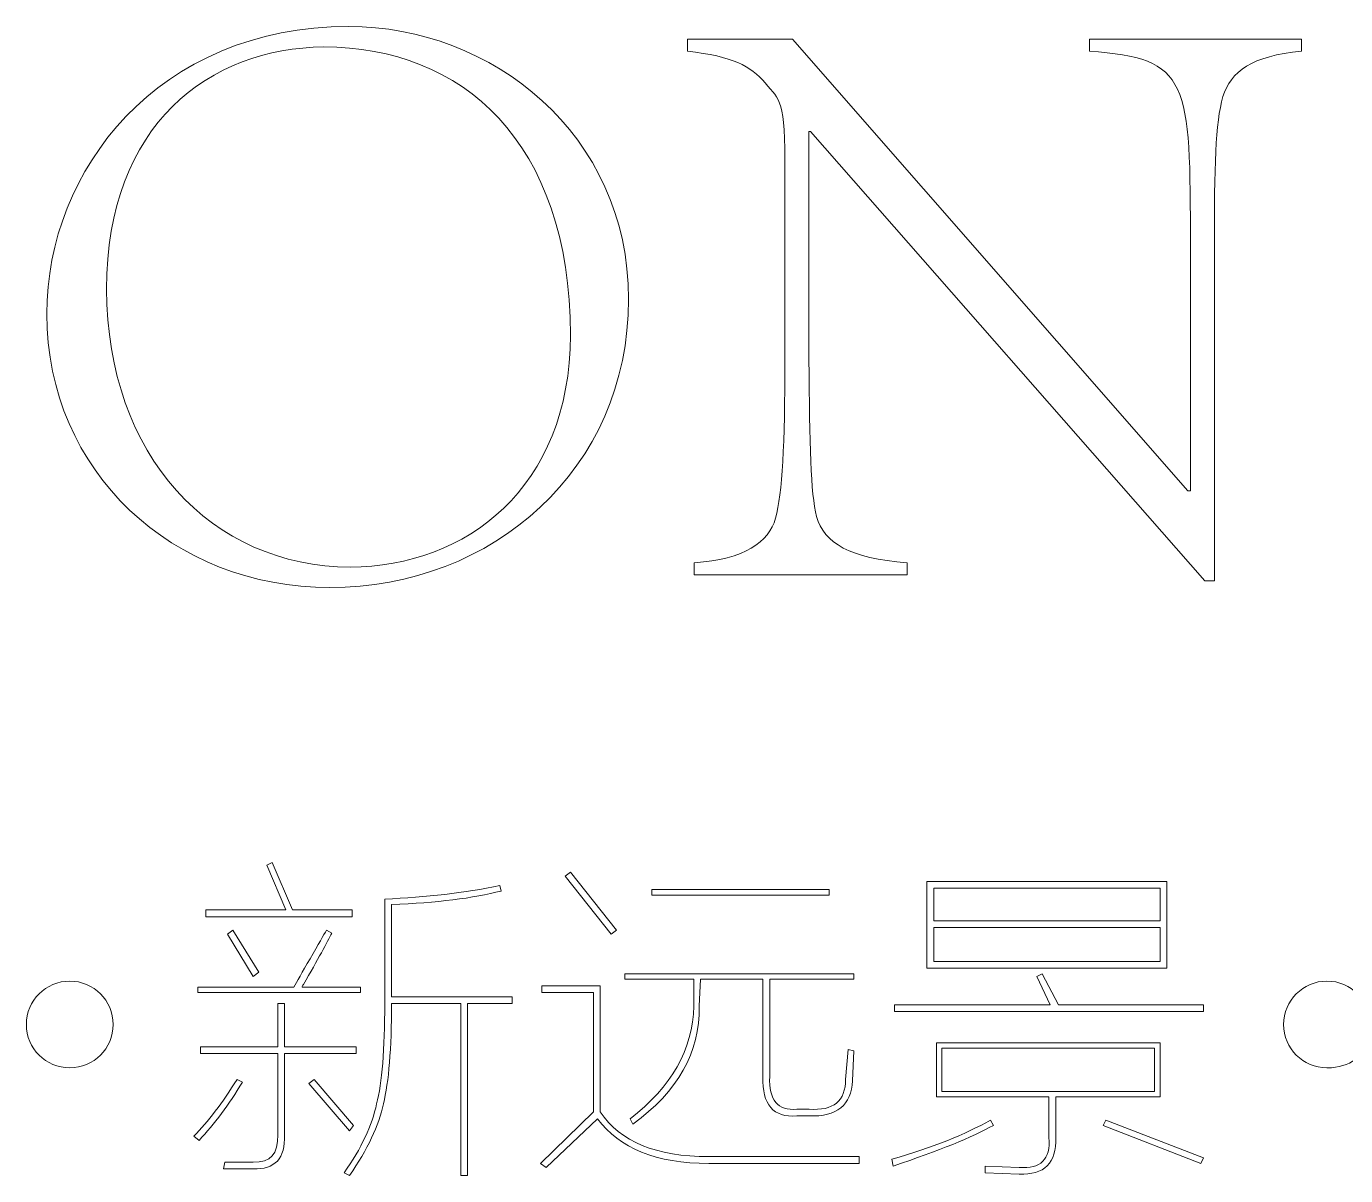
# Model space of a CAD drawing. Header units: inches. Extents: x -3272461 to -2504170, y 403793 to 1071042.
# Drawn here: x -2973809 to -2973263, y 944413 to 944888 of the extents above; entities that cross this region are included whole.
import ezdxf

# ---------------------------------------------------------------- set-up
doc = ezdxf.new("R2010")
doc.units = ezdxf.units.IN
doc.header["$LTSCALE"] = 1000
doc.header["$MEASUREMENT"] = 0
doc.layers.get('0').update_dxf_attribs({"lineweight": 18})

msp = doc.modelspace()

# ---------------------------------------------------------------- linework, layer by layer
for p, q in [((-2973535.6, 944882.88), (-2973535.6, 944877.92)), ((-2973369.25, 944882.88), (-2973369.25, 944877.92)), ((-2973281.49, 944882.88), (-2973281.49, 944877.92)), ((-2973485.35, 944844.66), (-2973485.35, 944750.51)), ((-2973495.26, 944827.31), (-2973495.26, 944750.51)), ((-2973327.5, 944796.88), (-2973327.5, 944696.01)), ((-2973317.59, 944796.88), (-2973317.59, 944658.83)), ((-2973532.78, 944666.27), (-2973532.78, 944661.31)), ((-2973444.65, 944666.27), (-2973444.65, 944661.31))]:
    msp.add_line(p, q)
at = {"lineweight": 9}
for p, q in [((-2973709.61, 944541.11), (-2973707.36, 944542.22)), ((-2973701.76, 944522.6), (-2973709.61, 944541.11)), ((-2973707.36, 944542.22), (-2973698.95, 944522.6)), ((-2973586.23, 944536.62), (-2973583.99, 944538.29)), ((-2973567.17, 944512.52), (-2973586.23, 944536.62)), ((-2973583.99, 944538.29), (-2973564.92, 944514.19)), ((-2973436.5, 944534.38), (-2973337.25, 944534.38)), ((-2973436.5, 944498.5), (-2973436.5, 944534.38)), ((-2973337.25, 944534.38), (-2973337.25, 944498.5)), ((-2973550.35, 944531.02), (-2973476.9, 944531.02)), ((-2973550.35, 944528.78), (-2973550.35, 944531.02)), ((-2973476.9, 944528.78), (-2973550.35, 944528.78)), ((-2973476.9, 944531.02), (-2973476.9, 944528.78)), ((-2973340.06, 944531.57), (-2973433.71, 944531.57)), ((-2973433.71, 944531.57), (-2973433.71, 944518.12)), ((-2973340.06, 944518.12), (-2973340.06, 944531.57)), ((-2973734.83, 944519.79), (-2973734.83, 944522.6)), ((-2973734.83, 944522.6), (-2973701.76, 944522.6)), ((-2973698.95, 944522.6), (-2973674.28, 944522.6)), ((-2973674.28, 944522.6), (-2973674.28, 944519.79)), ((-2973660.81, 944527.09), (-2973660.81, 944483.91)), ((-2973658.02, 944524.85), (-2973658.02, 944486.72)), ((-2973674.28, 944519.79), (-2973734.83, 944519.79)), ((-2973433.71, 944518.12), (-2973340.06, 944518.12)), ((-2973725.87, 944512.52), (-2973723.62, 944514.19)), ((-2973715.21, 944495.12), (-2973725.87, 944512.52)), ((-2973723.62, 944514.19), (-2973712.97, 944496.81)), ((-2973564.92, 944514.19), (-2973567.17, 944512.52)), ((-2973340.06, 944515.31), (-2973433.71, 944515.31)), ((-2973433.71, 944515.31), (-2973433.71, 944501.29)), ((-2973340.06, 944501.29), (-2973340.06, 944515.31)), ((-2973433.71, 944501.29), (-2973340.06, 944501.29)), ((-2973712.97, 944496.81), (-2973715.21, 944495.12)), ((-2973561.56, 944496.24), (-2973561.56, 944494)), ((-2973466.8, 944496.24), (-2973466.8, 944494)), ((-2973337.25, 944498.5), (-2973436.5, 944498.5)), ((-2973391.1, 944495.12), (-2973388.84, 944496.24)), ((-2973388.84, 944496.24), (-2973382.12, 944483.34)), ((-2973738.21, 944490.64), (-2973738.21, 944488.4)), ((-2973670.91, 944490.64), (-2973670.91, 944488.4)), ((-2973595.77, 944491.19), (-2973595.77, 944488.4)), ((-2973571.65, 944491.19), (-2973571.65, 944439.04)), ((-2973532.96, 944494), (-2973532.96, 944482.79)), ((-2973504.37, 944494), (-2973504.37, 944453.63)), ((-2973501.56, 944494), (-2973501.56, 944453.63)), ((-2973385.48, 944483.34), (-2973391.1, 944495.12)), ((-2973608.1, 944486.72), (-2973608.1, 944483.91)), ((-2973574.46, 944488.4), (-2973574.46, 944439.04)), ((-2973705.12, 944483.91), (-2973705.12, 944465.98)), ((-2973702.31, 944483.91), (-2973702.31, 944465.98)), ((-2973629.41, 944483.91), (-2973629.41, 944412.68)), ((-2973626.62, 944483.91), (-2973626.62, 944412.68)), ((-2973449.97, 944480.55), (-2973449.97, 944483.34)), ((-2973449.97, 944483.34), (-2973385.48, 944483.34)), ((-2973322.11, 944480.55), (-2973449.97, 944480.55)), ((-2973382.12, 944483.34), (-2973322.11, 944483.34)), ((-2973322.11, 944483.34), (-2973322.11, 944480.55)), ((-2973737.09, 944465.98), (-2973737.09, 944463.15)), ((-2973705.12, 944463.15), (-2973705.12, 944429.53)), ((-2973702.31, 944463.15), (-2973702.31, 944429.53)), ((-2973672.59, 944465.98), (-2973672.59, 944463.15)), ((-2973432.59, 944467.65), (-2973432.59, 944445.22)), ((-2973342.3, 944465.41), (-2973430.34, 944465.41)), ((-2973430.34, 944465.41), (-2973430.34, 944447.46)), ((-2973342.3, 944447.46), (-2973342.3, 944465.41)), ((-2973340.06, 944467.65), (-2973340.06, 944445.22)), ((-2973692.21, 944450.82), (-2973689.98, 944452.51)), ((-2973689.98, 944452.51), (-2973673.71, 944433.44)), ((-2973675.4, 944431.2), (-2973692.21, 944450.82)), ((-2973430.34, 944447.46), (-2973342.3, 944447.46)), ((-2973386.05, 944445.22), (-2973386.05, 944428.39)), ((-2973383.24, 944445.22), (-2973383.24, 944428.39)), ((-2973363.6, 944433.44), (-2973362.48, 944435.69)), ((-2973362.48, 944435.69), (-2973322.11, 944419.98)), ((-2973673.71, 944433.44), (-2973675.4, 944431.2)), ((-2973323.24, 944417.74), (-2973363.6, 944433.44)), ((-2973464.55, 944420.54), (-2973464.55, 944417.74)), ((-2973322.11, 944419.98), (-2973323.24, 944417.74)), ((-2973412.4, 944416.61), (-2973412.4, 944413.82))]:
    msp.add_line(p, q, dxfattribs=at)
for points, knots in [([(-2973559.97, 944775.28), (-2973559.97, 944704.86), (-2973616.25, 944656.01), (-2973683.5, 944656.01), (-2973748.27, 944656.01), (-2973800.65, 944703.79), (-2973800.65, 944769.28), (-2973800.65, 944828.73), (-2973754.64, 944888.19), (-2973675.71, 944888.19), (-2973616.59, 944888.19), (-2973559.97, 944843.94), (-2973559.97, 944775.28)], [0, 0, 0, 0, 181.581079, 181.581079, 181.581079, 363.162157, 363.162157, 363.162157, 544.743236, 544.743236, 544.743236, 726.324314, 726.324314, 726.324314, 726.324314]), ([(-2973775.88, 944779.53), (-2973775.88, 944710.51), (-2973732.33, 944664.52), (-2973675.01, 944664.52), (-2973627.22, 944664.52), (-2973584.04, 944697.42), (-2973584.04, 944760.43), (-2973584.04, 944840.77), (-2973629, 944879.7), (-2973685.98, 944879.7)], [0, 0, 0, 0, 161.36916, 161.36916, 161.36916, 322.73832, 322.73832, 322.73832, 484.107479, 484.107479, 484.107479, 484.107479])]:
    msp.add_open_spline(points, degree=3, knots=knots)
for points in [[(-2973535.6, 944882.88), (-2973535.6, 944882.88), (-2973492.07, 944882.88), (-2973492.07, 944882.88)], [(-2973492.07, 944882.88), (-2973492.07, 944882.88), (-2973328.57, 944696.01), (-2973328.57, 944696.01)], [(-2973369.25, 944882.88), (-2973369.25, 944882.88), (-2973281.49, 944882.88), (-2973281.49, 944882.88)], [(-2973685.98, 944879.7), (-2973733.04, 944879.35), (-2973775.88, 944847.83), (-2973775.88, 944779.53)], [(-2973503.41, 944864.83), (-2973509.42, 944871.91), (-2973516.84, 944875.8), (-2973535.6, 944877.92)], [(-2973327.5, 944796.88), (-2973327.5, 944865.88), (-2973327.84, 944875.1), (-2973369.25, 944877.92)], [(-2973281.49, 944877.92), (-2973302.01, 944876.15), (-2973310.86, 944869.43), (-2973314.05, 944859.16)], [(-2973495.26, 944827.31), (-2973495.26, 944858.82), (-2973497.03, 944857.05), (-2973503.41, 944864.83)], [(-2973314.05, 944859.16), (-2973317.23, 944848.21), (-2973317.59, 944830.16), (-2973317.59, 944796.88)], [(-2973321.49, 944658.83), (-2973321.49, 944658.83), (-2973484.65, 944844.66), (-2973484.65, 944844.66)], [(-2973484.65, 944844.66), (-2973484.65, 944844.66), (-2973485.35, 944844.66), (-2973485.35, 944844.66)], [(-2973499.15, 944684.67), (-2973496.33, 944695.3), (-2973495.26, 944714.76), (-2973495.26, 944750.51)], [(-2973485.35, 944750.51), (-2973484.99, 944714.76), (-2973484.65, 944695.3), (-2973482.17, 944685.39)], [(-2973328.57, 944696.01), (-2973328.57, 944696.01), (-2973327.5, 944696.01), (-2973327.5, 944696.01)], [(-2973532.78, 944666.27), (-2973511.9, 944667.69), (-2973501.98, 944674.78), (-2973499.15, 944684.67)], [(-2973482.17, 944685.39), (-2973478.98, 944674.4), (-2973468.37, 944668.05), (-2973444.65, 944666.27)], [(-2973444.65, 944661.31), (-2973444.65, 944661.31), (-2973532.78, 944661.31), (-2973532.78, 944661.31)], [(-2973317.59, 944658.83), (-2973317.59, 944658.83), (-2973321.49, 944658.83), (-2973321.49, 944658.83)]]:
    msp.add_open_spline(points, degree=3)
for points in [[(-2973660.81, 944527.09), (-2973643.62, 944527.83), (-2973627.74, 944529.69), (-2973613.15, 944532.69)], [(-2973612.6, 944530.45), (-2973624.19, 944527.45), (-2973639.33, 944525.58), (-2973658.02, 944524.85)], [(-2973613.15, 944532.69), (-2973613.15, 944532.69), (-2973612.6, 944530.45), (-2973612.6, 944530.45)], [(-2973682.69, 944513.07), (-2973684.57, 944509.32), (-2973688.49, 944502.22), (-2973694.47, 944491.76)], [(-2973691.66, 944502.43), (-2973688.3, 944508.39), (-2973686.05, 944512.31), (-2973684.93, 944514.19)], [(-2973684.93, 944514.19), (-2973684.93, 944514.19), (-2973682.69, 944513.07), (-2973682.69, 944513.07)], [(-2973698.38, 944490.64), (-2973697.26, 944492.88), (-2973695.02, 944496.81), (-2973691.66, 944502.43)], [(-2973561.56, 944496.24), (-2973561.56, 944496.24), (-2973466.8, 944496.24), (-2973466.8, 944496.24)], [(-2973738.21, 944490.64), (-2973738.21, 944490.64), (-2973698.38, 944490.64), (-2973698.38, 944490.64)], [(-2973695.02, 944490.64), (-2973695.02, 944490.64), (-2973670.91, 944490.64), (-2973670.91, 944490.64)], [(-2973694.47, 944491.76), (-2973694.83, 944491.38), (-2973695.02, 944491), (-2973695.02, 944490.64)], [(-2973595.77, 944491.19), (-2973595.77, 944491.19), (-2973571.65, 944491.19), (-2973571.65, 944491.19)], [(-2973532.96, 944494), (-2973532.96, 944494), (-2973561.56, 944494), (-2973561.56, 944494)], [(-2973530.16, 944494), (-2973530.16, 944494), (-2973530.73, 944482.79), (-2973530.73, 944482.79)], [(-2973504.37, 944494), (-2973504.37, 944494), (-2973530.16, 944494), (-2973530.16, 944494)], [(-2973466.8, 944494), (-2973466.8, 944494), (-2973501.56, 944494), (-2973501.56, 944494)], [(-2973670.91, 944488.4), (-2973670.91, 944488.4), (-2973738.21, 944488.4), (-2973738.21, 944488.4)], [(-2973658.02, 944486.72), (-2973658.02, 944486.72), (-2973608.1, 944486.72), (-2973608.1, 944486.72)], [(-2973574.46, 944488.4), (-2973574.46, 944488.4), (-2973595.77, 944488.4), (-2973595.77, 944488.4)], [(-2973705.12, 944483.91), (-2973705.12, 944483.91), (-2973702.31, 944483.91), (-2973702.31, 944483.91)], [(-2973664.19, 944442.41), (-2973661.95, 944451.01), (-2973660.81, 944464.84), (-2973660.81, 944483.91)], [(-2973658.02, 944483.91), (-2973658.02, 944465.22), (-2973659.14, 944451.39), (-2973661.38, 944442.41)], [(-2973629.41, 944483.91), (-2973629.41, 944483.91), (-2973658.02, 944483.91), (-2973658.02, 944483.91)], [(-2973608.1, 944483.91), (-2973608.1, 944483.91), (-2973626.62, 944483.91), (-2973626.62, 944483.91)], [(-2973559.32, 944436.24), (-2973542.13, 944449.34), (-2973533.34, 944464.84), (-2973532.96, 944482.79)], [(-2973530.73, 944482.79), (-2973530.35, 944463.72), (-2973539.51, 944447.46), (-2973558.2, 944434.01)], [(-2973737.09, 944465.98), (-2973737.09, 944465.98), (-2973705.12, 944465.98), (-2973705.12, 944465.98)], [(-2973705.12, 944463.15), (-2973705.12, 944463.15), (-2973737.09, 944463.15), (-2973737.09, 944463.15)], [(-2973702.31, 944465.98), (-2973702.31, 944465.98), (-2973672.59, 944465.98), (-2973672.59, 944465.98)], [(-2973672.59, 944463.15), (-2973672.59, 944463.15), (-2973702.31, 944463.15), (-2973702.31, 944463.15)], [(-2973470.16, 944452.51), (-2973470.16, 944452.51), (-2973469.04, 944464.84), (-2973469.04, 944464.84)], [(-2973469.04, 944464.84), (-2973469.04, 944464.84), (-2973466.8, 944464.29), (-2973466.8, 944464.29)], [(-2973466.8, 944464.29), (-2973466.8, 944464.29), (-2973467.35, 944451.95), (-2973467.35, 944451.95)], [(-2973432.59, 944467.65), (-2973432.59, 944467.65), (-2973340.06, 944467.65), (-2973340.06, 944467.65)], [(-2973739.88, 944428.96), (-2973733.92, 944434.94), (-2973727.92, 944442.79), (-2973721.95, 944452.51)], [(-2973721.95, 944452.51), (-2973721.95, 944452.51), (-2973719.71, 944451.39), (-2973719.71, 944451.39)], [(-2973490.35, 944437.36), (-2973500.06, 944436.62), (-2973504.75, 944442.03), (-2973504.37, 944453.63)], [(-2973501.56, 944453.63), (-2973501.94, 944443.89), (-2973498.2, 944439.41), (-2973490.35, 944440.17)], [(-2973485.3, 944440.17), (-2973475.21, 944439.41), (-2973470.16, 944443.53), (-2973470.16, 944452.51)], [(-2973467.35, 944451.95), (-2973467.73, 944441.86), (-2973473.71, 944436.99), (-2973485.3, 944437.36)], [(-2973719.71, 944451.39), (-2973725.3, 944442.03), (-2973731.28, 944434.01), (-2973737.64, 944427.27)], [(-2973677.64, 944413.82), (-2973670.54, 944423.91), (-2973666.07, 944433.44), (-2973664.19, 944442.41)], [(-2973661.38, 944442.41), (-2973663.26, 944433.44), (-2973667.93, 944423.53), (-2973675.4, 944412.68)], [(-2973386.05, 944445.22), (-2973386.05, 944445.22), (-2973432.59, 944445.22), (-2973432.59, 944445.22)], [(-2973340.06, 944445.22), (-2973340.06, 944445.22), (-2973383.24, 944445.22), (-2973383.24, 944445.22)], [(-2973596.32, 944417.74), (-2973596.32, 944417.74), (-2973574.46, 944439.04), (-2973574.46, 944439.04)], [(-2973572.77, 944436.24), (-2973572.77, 944436.24), (-2973594.08, 944416.06), (-2973594.08, 944416.06)], [(-2973526.8, 944417.74), (-2973548.48, 944417.74), (-2973563.8, 944423.91), (-2973572.77, 944436.24)], [(-2973571.65, 944439.04), (-2973563.44, 944426.7), (-2973548.48, 944420.54), (-2973526.8, 944420.54)], [(-2973558.2, 944434.01), (-2973558.2, 944434.01), (-2973559.32, 944436.24), (-2973559.32, 944436.24)], [(-2973490.35, 944440.17), (-2973490.35, 944440.17), (-2973485.3, 944440.17), (-2973485.3, 944440.17)], [(-2973485.3, 944437.36), (-2973485.3, 944437.36), (-2973490.35, 944437.36), (-2973490.35, 944437.36)], [(-2973451.09, 944419.43), (-2973434.26, 944424.29), (-2973420.62, 944429.7), (-2973410.15, 944435.69)], [(-2973410.15, 944435.69), (-2973410.15, 944435.69), (-2973409.03, 944433.44), (-2973409.03, 944433.44)], [(-2973409.03, 944433.44), (-2973417.64, 944428.58), (-2973431.46, 944422.98), (-2973450.52, 944416.61)], [(-2973737.64, 944427.27), (-2973737.64, 944427.27), (-2973739.88, 944428.96), (-2973739.88, 944428.96)], [(-2973702.31, 944429.53), (-2973701.95, 944419.79), (-2973706.24, 944415.13), (-2973715.21, 944415.51)], [(-2973715.21, 944418.3), (-2973708.11, 944417.93), (-2973704.75, 944421.67), (-2973705.12, 944429.53)], [(-2973383.24, 944428.39), (-2973382.86, 944417.93), (-2973387.91, 944412.89), (-2973398.38, 944413.27)], [(-2973398.38, 944416.06), (-2973389.41, 944415.32), (-2973385.29, 944419.43), (-2973386.05, 944428.39)], [(-2973526.8, 944420.54), (-2973526.8, 944420.54), (-2973464.55, 944420.54), (-2973464.55, 944420.54)], [(-2973450.52, 944416.61), (-2973450.52, 944416.61), (-2973451.09, 944419.43), (-2973451.09, 944419.43)], [(-2973727.54, 944415.51), (-2973727.54, 944415.51), (-2973726.99, 944418.3), (-2973726.99, 944418.3)], [(-2973715.21, 944415.51), (-2973719.33, 944415.51), (-2973723.44, 944415.51), (-2973727.54, 944415.51)], [(-2973726.99, 944418.3), (-2973722.88, 944418.3), (-2973718.95, 944418.3), (-2973715.21, 944418.3)], [(-2973675.4, 944412.68), (-2973675.4, 944412.68), (-2973677.64, 944413.82), (-2973677.64, 944413.82)], [(-2973594.08, 944416.06), (-2973594.08, 944416.06), (-2973596.32, 944417.74), (-2973596.32, 944417.74)], [(-2973464.55, 944417.74), (-2973464.55, 944417.74), (-2973526.8, 944417.74), (-2973526.8, 944417.74)], [(-2973412.4, 944416.61), (-2973412.4, 944416.61), (-2973398.38, 944416.06), (-2973398.38, 944416.06)], [(-2973398.38, 944413.27), (-2973398.38, 944413.27), (-2973412.4, 944413.82), (-2973412.4, 944413.82)], [(-2973626.62, 944412.68), (-2973626.62, 944412.68), (-2973629.41, 944412.68), (-2973629.41, 944412.68)]]:
    msp.add_open_spline(points, degree=3, dxfattribs=at)
for points, knots in [([(-2973773.19, 944475.21), (-2973773.19, 944465.32), (-2973781.24, 944457.26), (-2973791.14, 944457.26), (-2973801.06, 944457.26), (-2973809.09, 944465.32), (-2973809.09, 944475.21), (-2973809.09, 944485.13), (-2973801.06, 944493.16), (-2973791.14, 944493.16), (-2973781.24, 944493.16), (-2973773.19, 944485.13), (-2973773.19, 944475.21)], [0, 0, 0, 0, 27.473448, 27.473448, 27.473448, 54.946897, 54.946897, 54.946897, 82.420345, 82.420345, 82.420345, 109.893794, 109.893794, 109.893794, 109.893794]), ([(-2973253.05, 944475.21), (-2973253.05, 944475.21), (-2973253.05, 944475.21), (-2973253.05, 944475.21), (-2973253.05, 944475.21), (-2973253.05, 944475.21), (-2973253.05, 944465.32), (-2973261.08, 944457.26), (-2973271, 944457.26), (-2973280.9, 944457.26), (-2973288.95, 944465.32), (-2973288.95, 944475.21), (-2973288.95, 944485.13), (-2973280.9, 944493.16), (-2973271, 944493.16), (-2973261.08, 944493.16), (-2973253.05, 944485.13), (-2973253.05, 944475.21)], [0, 0, 0, 0, 0.866475, 1.73295, 3.4659, 6.931801, 13.863602, 27.727203, 27.727203, 27.727203, 55.454406, 55.454406, 55.454406, 83.181609, 83.181609, 83.181609, 110.908812, 110.908812, 110.908812, 110.908812])]:
    msp.add_open_spline(points, degree=3, knots=knots, dxfattribs=at)

doc.saveas('drawing.dxf')
